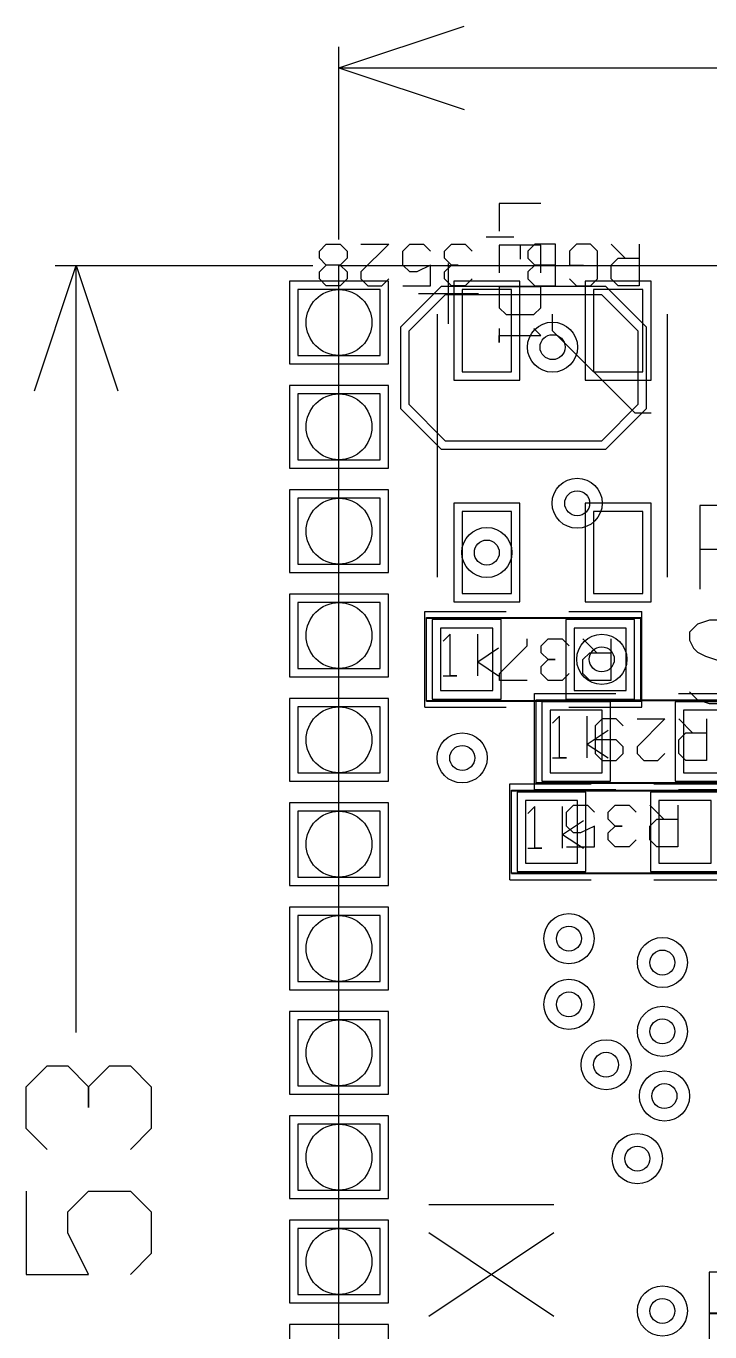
# Model space of a CAD drawing. Header units: millimetres. Extents: x 40.7 to 137.6, y 57.5 to 86.7.
# Drawn here: x 40.69 to 49.02, y 70.71 to 86.61 of the extents above; entities that cross this region are included whole.
import ezdxf

# ---------------------------------------------------------------- set-up
doc = ezdxf.new("R2010")
doc.units = ezdxf.units.MM
for name, color, linetype in [('BottomPaste', 16, 'Continuous'), ('BottomSolder', 6, 'Continuous'), ('DrillDrawing', 1, 'Continuous'), ('Mechanical1', 6, 'Continuous'), ('Mechanical13', 56, 'Continuous'), ('Mechanical15', 56, 'Continuous'), ('MultiLayer', 9, 'Continuous'), ('PadHoleLayer', 156, 'Continuous'), ('TopOverlay', 2, 'Continuous'), ('TopPaste', 8, 'Continuous'), ('TopSolder', 216, 'Continuous'), ('ViaHoleLayer', 16, 'Continuous')]:
    doc.layers.add(name, color=color, linetype=linetype)

# ---------------------------------------------------------------- blocks, each defined once
blk = doc.blocks.new('SIP20_1_27______5')
at = {"layer": 'BottomSolder'}
for p, q in [((0.502, 0.602), (-0.502, 0.602)), ((-0.502, 0.602), (-0.502, -0.602)), ((0.502, -0.602), (0.502, 0.602)), ((1.772, 0.602), (0.768, 0.602)), ((0.768, 0.602), (0.768, -0.602)), ((1.772, -0.602), (1.772, 0.602)), ((3.042, 0.602), (2.038, 0.602)), ((2.038, 0.602), (2.038, -0.602)), ((3.042, -0.602), (3.042, 0.602)), ((4.312, 0.602), (3.308, 0.602)), ((3.308, 0.602), (3.308, -0.602)), ((4.312, -0.602), (4.312, 0.602)), ((5.582, 0.602), (4.578, 0.602)), ((4.578, 0.602), (4.578, -0.602)), ((5.582, -0.602), (5.582, 0.602)), ((6.852, 0.602), (5.848, 0.602)), ((5.848, 0.602), (5.848, -0.602)), ((6.852, -0.602), (6.852, 0.602)), ((8.122, 0.602), (7.118, 0.602)), ((7.118, 0.602), (7.118, -0.602)), ((8.122, -0.602), (8.122, 0.602)), ((9.392, 0.602), (8.388, 0.602)), ((8.388, 0.602), (8.388, -0.602)), ((9.392, -0.602), (9.392, 0.602)), ((10.662, 0.602), (9.658, 0.602)), ((9.658, 0.602), (9.658, -0.602)), ((10.662, -0.602), (10.662, 0.602)), ((11.932, 0.602), (10.928, 0.602)), ((10.928, 0.602), (10.928, -0.602)), ((11.932, -0.602), (11.932, 0.602)), ((13.202, 0.602), (12.198, 0.602)), ((12.198, 0.602), (12.198, -0.602)), ((-0.502, -0.602), (0.502, -0.602)), ((0.768, -0.602), (1.772, -0.602)), ((2.038, -0.602), (3.042, -0.602)), ((3.308, -0.602), (4.312, -0.602)), ((4.578, -0.602), (5.582, -0.602)), ((5.848, -0.602), (6.852, -0.602)), ((7.118, -0.602), (8.122, -0.602)), ((8.388, -0.602), (9.392, -0.602)), ((9.658, -0.602), (10.662, -0.602)), ((10.928, -0.602), (11.932, -0.602)), ((12.198, -0.602), (13.202, -0.602))]:
    blk.add_line(p, q, dxfattribs=at)
at = {"layer": 'MultiLayer'}
for p, q in [((0.4, 0.5), (-0.4, 0.5)), ((-0.4, 0.5), (-0.4, -0.5)), ((0.4, -0.5), (0.4, 0.5)), ((1.67, 0.5), (0.87, 0.5)), ((0.87, 0.5), (0.87, -0.5)), ((1.67, -0.5), (1.67, 0.5)), ((2.94, 0.5), (2.14, 0.5)), ((2.14, 0.5), (2.14, -0.5)), ((2.94, -0.5), (2.94, 0.5)), ((4.21, 0.5), (3.41, 0.5)), ((3.41, 0.5), (3.41, -0.5)), ((4.21, -0.5), (4.21, 0.5)), ((5.48, 0.5), (4.68, 0.5)), ((4.68, 0.5), (4.68, -0.5)), ((5.48, -0.5), (5.48, 0.5)), ((6.75, 0.5), (5.95, 0.5)), ((5.95, 0.5), (5.95, -0.5)), ((6.75, -0.5), (6.75, 0.5)), ((8.02, 0.5), (7.22, 0.5)), ((7.22, 0.5), (7.22, -0.5)), ((8.02, -0.5), (8.02, 0.5)), ((9.29, 0.5), (8.49, 0.5)), ((8.49, 0.5), (8.49, -0.5)), ((9.29, -0.5), (9.29, 0.5)), ((10.56, 0.5), (9.76, 0.5)), ((9.76, 0.5), (9.76, -0.5)), ((10.56, -0.5), (10.56, 0.5)), ((11.83, 0.5), (11.03, 0.5)), ((11.03, 0.5), (11.03, -0.5)), ((11.83, -0.5), (11.83, 0.5)), ((-0.4, -0.5), (0.4, -0.5)), ((0.87, -0.5), (1.67, -0.5)), ((2.14, -0.5), (2.94, -0.5)), ((3.41, -0.5), (4.21, -0.5)), ((4.68, -0.5), (5.48, -0.5)), ((5.95, -0.5), (6.75, -0.5)), ((7.22, -0.5), (8.02, -0.5)), ((8.49, -0.5), (9.29, -0.5)), ((9.76, -0.5), (10.56, -0.5)), ((11.03, -0.5), (11.83, -0.5))]:
    blk.add_line(p, q, dxfattribs=at)
at = {"layer": 'PadHoleLayer'}
for centre in [(0, 0), (1.27, 0), (2.54, 0), (3.81, 0), (5.08, 0), (6.35, 0), (7.62, 0), (8.89, 0), (10.16, 0), (11.43, 0)]:
    blk.add_circle(centre, 0.4, dxfattribs=at)
at = {"layer": 'TopSolder'}
for p, q in [((0.502, 0.602), (-0.502, 0.602)), ((-0.502, 0.602), (-0.502, -0.602)), ((0.502, -0.602), (0.502, 0.602)), ((1.772, 0.602), (0.768, 0.602)), ((0.768, 0.602), (0.768, -0.602)), ((1.772, -0.602), (1.772, 0.602)), ((3.042, 0.602), (2.038, 0.602)), ((2.038, 0.602), (2.038, -0.602)), ((3.042, -0.602), (3.042, 0.602)), ((4.312, 0.602), (3.308, 0.602)), ((3.308, 0.602), (3.308, -0.602)), ((4.312, -0.602), (4.312, 0.602)), ((5.582, 0.602), (4.578, 0.602)), ((4.578, 0.602), (4.578, -0.602)), ((5.582, -0.602), (5.582, 0.602)), ((6.852, 0.602), (5.848, 0.602)), ((5.848, 0.602), (5.848, -0.602)), ((6.852, -0.602), (6.852, 0.602)), ((8.122, 0.602), (7.118, 0.602)), ((7.118, 0.602), (7.118, -0.602)), ((8.122, -0.602), (8.122, 0.602)), ((9.392, 0.602), (8.388, 0.602)), ((8.388, 0.602), (8.388, -0.602)), ((9.392, -0.602), (9.392, 0.602)), ((10.662, 0.602), (9.658, 0.602)), ((9.658, 0.602), (9.658, -0.602)), ((10.662, -0.602), (10.662, 0.602)), ((11.932, 0.602), (10.928, 0.602)), ((10.928, 0.602), (10.928, -0.602)), ((11.932, -0.602), (11.932, 0.602)), ((13.202, 0.602), (12.198, 0.602)), ((12.198, 0.602), (12.198, -0.602)), ((-0.502, -0.602), (0.502, -0.602)), ((0.768, -0.602), (1.772, -0.602)), ((2.038, -0.602), (3.042, -0.602)), ((3.308, -0.602), (4.312, -0.602)), ((4.578, -0.602), (5.582, -0.602)), ((5.848, -0.602), (6.852, -0.602)), ((7.118, -0.602), (8.122, -0.602)), ((8.388, -0.602), (9.392, -0.602)), ((9.658, -0.602), (10.662, -0.602)), ((10.928, -0.602), (11.932, -0.602)), ((12.198, -0.602), (13.202, -0.602))]:
    blk.add_line(p, q, dxfattribs=at)
blk = doc.blocks.new('FPC_40P_0_5_B_47')
at = {"layer": 'BottomPaste'}
for p, q in [((23.356, 2.097), (22.911, 1.653)), ((24.245, 2.097), (23.356, 2.097)), ((24.689, 1.653), (24.245, 2.097)), ((22.911, 1.653), (22.911, -0.252)), ((24.689, -0.252), (24.689, 1.653)), ((22.911, -0.252), (23.356, -0.697)), ((24.245, -0.697), (24.689, -0.252)), ((23.356, -0.697), (24.245, -0.697))]:
    blk.add_line(p, q, dxfattribs=at)
at = {"layer": 'BottomSolder'}
for p, q in [((23.305, 2.199), (22.809, 1.703)), ((24.295, 2.199), (23.305, 2.199)), ((24.791, 1.703), (24.295, 2.199)), ((22.809, 1.703), (22.809, -0.303)), ((24.791, -0.303), (24.791, 1.703)), ((22.809, -0.303), (23.305, -0.799)), ((24.295, -0.799), (24.791, -0.303)), ((23.305, -0.799), (24.295, -0.799)), ((12.292, -1.559), (11.788, -1.559)), ((12.288, -1.559), (12.288, -3.013)), ((12.792, -1.559), (12.288, -1.559)), ((12.292, -3.013), (12.292, -1.559)), ((12.792, -3.013), (12.792, -1.559))]:
    blk.add_line(p, q, dxfattribs=at)
blk = doc.blocks.new('LED_RGB3528_100')
at = {"layer": 'Mechanical13'}
for p, q in [((-1.55, -0.942), (-1.55, -1.45)), ((-0.704, -0.942), (-1.042, -0.942)), ((-1.042, -0.942), (-1.042, -1.45)), ((-0.534, -0.942), (-0.534, -1.45)), ((-0.28, -0.942), (-0.534, -0.942)), ((-0.196, -1.027), (-0.28, -0.942)), ((0.058, -0.942), (-0.026, -1.027)), ((0.058, -1.45), (0.058, -0.942)), ((-0.196, -1.365), (-0.196, -1.027)), ((-1.042, -1.196), (-0.873, -1.196)), ((-0.28, -1.45), (-0.196, -1.365)), ((-1.55, -1.45), (-1.211, -1.45)), ((-1.042, -1.45), (-0.704, -1.45)), ((-0.534, -1.45), (-0.28, -1.45)), ((-0.026, -1.45), (0.143, -1.45)), ((0.143, -1.45), (0.058, -1.45))]:
    blk.add_line(p, q, dxfattribs=at)
at = {"layer": 'Mechanical15'}
for p, q in [((-1.054, 0.254), (-0.546, 0.254)), ((-0.885, 0), (-0.885, 0.254)), ((-0.546, 0.254), (-0.546, 0)), ((-0.885, 0.085), (-1.054, -0.085)), ((-0.8, -0.085), (-0.885, 0)), ((-0.546, 0), (-0.631, -0.085)), ((-0.631, -0.085), (-0.8, -0.085)), ((-0.969, -0.254), (-1.054, -0.338)), ((-0.631, -0.254), (-0.969, -0.254)), ((-0.546, -0.338), (-0.631, -0.254)), ((-1.054, -0.338), (-1.054, -0.508)), ((-0.8, -0.592), (-0.8, -0.423)), ((-0.546, -0.508), (-0.546, -0.338)), ((-1.054, -0.508), (-0.969, -0.592)), ((-0.969, -0.592), (-0.8, -0.592)), ((-0.631, -0.592), (-0.546, -0.508)), ((-0.546, -0.762), (-1.054, -0.762)), ((-1.054, -0.762), (-1.054, -1.016)), ((-0.8, -1.016), (-0.8, -0.762)), ((-0.8, -0.762), (-0.8, -1.016)), ((-0.546, -1.016), (-0.546, -0.762)), ((-1.054, -1.016), (-0.969, -1.1)), ((-0.969, -1.1), (-0.885, -1.1)), ((-0.885, -1.1), (-0.8, -1.016)), ((-0.8, -1.016), (-0.715, -1.1)), ((-0.715, -1.1), (-0.631, -1.1)), ((-0.631, -1.1), (-0.546, -1.016)), ((-1.139, -1.27), (-1.139, -1.608)), ((-1.054, -1.862), (-0.969, -1.777)), ((-1.054, -2.031), (-1.054, -1.862)), ((-0.631, -1.777), (-0.546, -1.862)), ((-0.546, -1.862), (-0.546, -2.031)), ((-0.969, -2.116), (-1.054, -2.031)), ((-0.8, -2.031), (-0.885, -2.116)), ((-0.8, -2.031), (-0.8, -1.947)), ((-0.8, -1.947), (-0.8, -2.031)), ((-0.715, -2.116), (-0.8, -2.031)), ((-0.546, -2.031), (-0.631, -2.116)), ((-0.885, -2.116), (-0.969, -2.116)), ((-0.631, -2.116), (-0.715, -2.116)), ((-1.054, -2.37), (-0.969, -2.285)), ((-1.054, -2.539), (-1.054, -2.37)), ((-0.546, -2.285), (-0.8, -2.285)), ((-0.8, -2.285), (-0.715, -2.454)), ((-0.546, -2.624), (-0.546, -2.285)), ((-0.969, -2.624), (-1.054, -2.539)), ((-0.715, -2.539), (-0.8, -2.624)), ((-0.715, -2.454), (-0.715, -2.539)), ((-0.8, -2.624), (-0.969, -2.624)), ((-1.054, -3.132), (-1.054, -2.793)), ((-1.054, -2.793), (-0.715, -3.132)), ((-0.546, -2.878), (-0.631, -2.793)), ((-0.546, -3.047), (-0.546, -2.878)), ((-0.715, -3.132), (-0.631, -3.132)), ((-0.631, -3.132), (-0.546, -3.047)), ((-1.054, -3.385), (-0.969, -3.301)), ((-0.969, -3.301), (-0.885, -3.301)), ((-0.885, -3.301), (-0.8, -3.385)), ((-0.8, -3.385), (-0.715, -3.301)), ((-0.715, -3.301), (-0.631, -3.301)), ((-0.631, -3.301), (-0.546, -3.385)), ((-1.054, -3.555), (-1.054, -3.385)), ((-0.8, -3.385), (-0.8, -3.555)), ((-0.546, -3.385), (-0.546, -3.555)), ((-0.969, -3.639), (-1.054, -3.555)), ((-0.885, -3.639), (-0.969, -3.639)), ((-0.8, -3.555), (-0.885, -3.639)), ((-0.715, -3.639), (-0.8, -3.555)), ((-0.631, -3.639), (-0.715, -3.639)), ((-0.546, -3.555), (-0.631, -3.639))]:
    blk.add_line(p, q, dxfattribs=at)
at = {"layer": 'TopOverlay'}
for p, q in [((3, 0.6), (-0.2, 0.6)), ((1, 0.2), (1, 0.4)), ((0, -0.8), (1, 0.2)), ((0, -0.8), (-0.2, -0.8)), ((-0.45, -1.7), (-0.45, -2.433)), ((-0.084, -2.067), (-0.817, -2.067)), ((3, -2.2), (-0.2, -2.2))]:
    blk.add_line(p, q, dxfattribs=at)
at = {"layer": 'TopPaste'}
for p, q in [((0.5, 0.3), (-0.5, 0.3)), ((-0.5, 0.3), (-0.5, -0.3)), ((0.5, -0.3), (0.5, 0.3)), ((3.2, 0.3), (2.2, 0.3)), ((2.2, 0.3), (2.2, -0.3)), ((3.2, -0.3), (3.2, 0.3)), ((-0.5, -0.3), (0.5, -0.3)), ((2.2, -0.3), (3.2, -0.3)), ((0.5, -1.3), (-0.5, -1.3)), ((-0.5, -1.3), (-0.5, -1.9)), ((0.5, -1.9), (0.5, -1.3)), ((3.2, -1.3), (2.2, -1.3)), ((2.2, -1.3), (2.2, -1.9)), ((3.2, -1.9), (3.2, -1.3)), ((-0.5, -1.9), (0.5, -1.9)), ((2.2, -1.9), (3.2, -1.9))]:
    blk.add_line(p, q, dxfattribs=at)
at = {"layer": 'TopSolder'}
for p, q in [((0.602, 0.402), (-0.602, 0.402)), ((-0.602, 0.402), (-0.602, -0.402)), ((0.602, -0.402), (0.602, 0.402)), ((3.302, 0.402), (2.098, 0.402)), ((2.098, 0.402), (2.098, -0.402)), ((3.302, -0.402), (3.302, 0.402)), ((-0.602, -0.402), (0.602, -0.402)), ((2.098, -0.402), (3.302, -0.402)), ((0.602, -1.198), (-0.602, -1.198)), ((-0.602, -1.198), (-0.602, -2.002)), ((0.602, -2.002), (0.602, -1.198)), ((3.302, -1.198), (2.098, -1.198)), ((2.098, -1.198), (2.098, -2.002)), ((3.302, -2.002), (3.302, -1.198)), ((-0.602, -2.002), (0.602, -2.002)), ((2.098, -2.002), (3.302, -2.002))]:
    blk.add_line(p, q, dxfattribs=at)
blk = doc.blocks.new('0603R_102')
at = {"layer": 'Mechanical13'}
for p, q in [((-1.308, 0.508), (-1.308, -0.508)), ((1.3, 0.508), (-1.308, 0.508)), ((1.3, 0.508), (1.3, -0.508)), ((-0.775, -0.275), (-0.775, 0.233)), ((-0.775, 0.233), (-0.521, 0.233)), ((-0.521, 0.233), (-0.436, 0.148)), ((-0.183, 0.233), (-0.267, 0.148)), ((-0.013, 0.233), (-0.183, 0.233)), ((0.071, 0.148), (-0.013, 0.233)), ((0.325, 0.233), (0.241, 0.148)), ((0.495, 0.233), (0.325, 0.233)), ((0.579, 0.148), (0.495, 0.233)), ((-0.436, 0.148), (-0.436, -0.021)), ((-0.267, -0.275), (0.071, 0.064)), ((0.071, 0.064), (0.071, 0.148)), ((0.241, 0.148), (0.241, 0.064)), ((0.241, 0.064), (0.325, -0.021)), ((0.579, -0.19), (0.579, 0.148)), ((-0.521, -0.106), (-0.775, -0.106)), ((-0.606, -0.106), (-0.436, -0.275)), ((-0.436, -0.021), (-0.521, -0.106)), ((0.325, -0.021), (0.579, -0.021)), ((0.071, -0.275), (-0.267, -0.275)), ((0.241, -0.19), (0.325, -0.275)), ((0.325, -0.275), (0.495, -0.275)), ((0.495, -0.275), (0.579, -0.19)), ((1.3, -0.508), (-1.308, -0.508))]:
    blk.add_line(p, q, dxfattribs=at)
at = {"layer": 'Mechanical15'}
for p, q in [((1.3, 0.5), (-1.308, 0.5)), ((-1.308, 0.5), (-1.308, -0.5)), ((1.3, 0.5), (1.3, -0.5)), ((0.677, 0.031), (0.423, 0.2)), ((0.677, 0.2), (0.677, -0.308)), ((1.1, 0.2), (0.931, 0.2)), ((0.931, 0.2), (1.015, 0.2)), ((1.015, 0.2), (1.015, -0.308)), ((0.677, 0.031), (0.423, -0.139)), ((1.015, -0.308), (1.1, -0.223)), ((1.3, -0.5), (-1.308, -0.5))]:
    blk.add_line(p, q, dxfattribs=at)
at = {"layer": 'TopOverlay'}
for p, q in [((-0.432, 0.584), (-1.321, 0.584)), ((-1.321, 0.584), (-1.321, -0.584)), ((1.321, 0.584), (0.33, 0.584)), ((1.321, 0.584), (1.321, -0.584)), ((-0.432, -0.584), (-1.321, -0.584)), ((1.321, -0.584), (0.33, -0.584))]:
    blk.add_line(p, q, dxfattribs=at)
at = {"layer": 'TopPaste'}
for p, q in [((-1.13, 0.381), (-1.13, -0.381)), ((-0.495, 0.381), (-1.13, 0.381)), ((-0.495, -0.381), (-0.495, 0.381)), ((0.495, 0.381), (0.495, -0.381)), ((1.13, 0.381), (0.495, 0.381)), ((1.13, -0.381), (1.13, 0.381)), ((-1.13, -0.381), (-0.495, -0.381)), ((0.495, -0.381), (1.13, -0.381))]:
    blk.add_line(p, q, dxfattribs=at)
at = {"layer": 'TopSolder'}
for p, q in [((-1.232, 0.483), (-1.232, -0.483)), ((-0.394, 0.483), (-1.232, 0.483)), ((-0.394, -0.483), (-0.394, 0.483)), ((0.394, 0.483), (0.394, -0.483)), ((1.232, 0.483), (0.394, 0.483)), ((1.232, -0.483), (1.232, 0.483)), ((-1.232, -0.483), (-0.394, -0.483)), ((0.394, -0.483), (1.232, -0.483))]:
    blk.add_line(p, q, dxfattribs=at)
blk = doc.blocks.new('0603R_103')
at = {"layer": 'Mechanical13'}
for p, q in [((1.3, 0.508), (-1.308, 0.508)), ((-1.308, 0.508), (-1.308, -0.508)), ((1.3, 0.508), (1.3, -0.508)), ((-0.725, -0.325), (-0.725, 0.183)), ((-0.725, 0.183), (-0.471, 0.183)), ((-0.471, 0.183), (-0.386, 0.098)), ((-0.217, 0.098), (-0.133, 0.183)), ((-0.133, 0.183), (0.037, 0.183)), ((0.037, 0.183), (0.121, 0.098)), ((0.629, 0.183), (0.291, 0.183)), ((0.291, 0.183), (0.291, -0.071)), ((-0.386, 0.098), (-0.386, -0.071)), ((0.121, 0.014), (0.037, -0.071)), ((0.121, 0.098), (0.121, 0.014)), ((0.291, -0.071), (0.46, 0.014)), ((0.46, 0.014), (0.545, 0.014)), ((0.545, 0.014), (0.629, -0.071)), ((-0.471, -0.156), (-0.725, -0.156)), ((-0.556, -0.156), (-0.386, -0.325)), ((-0.386, -0.071), (-0.471, -0.156)), ((0.037, -0.071), (-0.048, -0.071)), ((-0.048, -0.071), (0.037, -0.071)), ((0.037, -0.071), (0.121, -0.156)), ((0.121, -0.156), (0.121, -0.24)), ((0.629, -0.071), (0.629, -0.24)), ((-0.133, -0.325), (-0.217, -0.24)), ((0.121, -0.24), (0.037, -0.325)), ((0.375, -0.325), (0.291, -0.24)), ((0.629, -0.24), (0.545, -0.325)), ((0.037, -0.325), (-0.133, -0.325)), ((0.545, -0.325), (0.375, -0.325)), ((1.3, -0.508), (-1.308, -0.508))]:
    blk.add_line(p, q, dxfattribs=at)
at = {"layer": 'Mechanical15'}
for p, q in [((-1.308, 0.5), (-1.308, -0.5)), ((1.3, 0.5), (-1.308, 0.5)), ((1.3, 0.5), (1.3, -0.5)), ((0.677, 0.031), (0.423, 0.2)), ((0.677, 0.2), (0.677, -0.308)), ((1.1, 0.2), (0.931, 0.2)), ((0.931, 0.2), (1.015, 0.2)), ((1.015, 0.2), (1.015, -0.308)), ((0.677, 0.031), (0.423, -0.139)), ((1.015, -0.308), (1.1, -0.223)), ((1.3, -0.5), (-1.308, -0.5))]:
    blk.add_line(p, q, dxfattribs=at)
at = {"layer": 'TopOverlay'}
for p, q in [((-1.321, 0.584), (-1.321, -0.584)), ((-0.432, 0.584), (-1.321, 0.584)), ((1.321, 0.584), (0.33, 0.584)), ((1.321, 0.584), (1.321, -0.584)), ((-0.432, -0.584), (-1.321, -0.584)), ((1.321, -0.584), (0.33, -0.584))]:
    blk.add_line(p, q, dxfattribs=at)
at = {"layer": 'TopPaste'}
for p, q in [((-1.13, 0.381), (-1.13, -0.381)), ((-0.495, 0.381), (-1.13, 0.381)), ((-0.495, -0.381), (-0.495, 0.381)), ((0.495, 0.381), (0.495, -0.381)), ((1.13, 0.381), (0.495, 0.381)), ((1.13, -0.381), (1.13, 0.381)), ((-1.13, -0.381), (-0.495, -0.381)), ((0.495, -0.381), (1.13, -0.381))]:
    blk.add_line(p, q, dxfattribs=at)
at = {"layer": 'TopSolder'}
for p, q in [((-1.232, 0.483), (-1.232, -0.483)), ((-0.394, 0.483), (-1.232, 0.483)), ((-0.394, -0.483), (-0.394, 0.483)), ((0.394, 0.483), (0.394, -0.483)), ((1.232, 0.483), (0.394, 0.483)), ((1.232, -0.483), (1.232, 0.483)), ((-1.232, -0.483), (-0.394, -0.483)), ((0.394, -0.483), (1.232, -0.483))]:
    blk.add_line(p, q, dxfattribs=at)
blk = doc.blocks.new('0603R_104')
at = {"layer": 'Mechanical13'}
for p, q in [((-1.308, 0.508), (-1.308, -0.508)), ((1.3, 0.508), (-1.308, 0.508)), ((1.3, 0.508), (1.3, -0.508)), ((-0.942, -0.25), (-0.942, 0.258)), ((-0.942, 0.258), (-0.688, 0.258)), ((-0.688, 0.258), (-0.603, 0.173)), ((-0.603, 0.173), (-0.603, 0.004)), ((-0.434, 0.173), (-0.349, 0.258)), ((-0.349, 0.258), (-0.18, 0.258)), ((-0.18, 0.258), (-0.095, 0.173)), ((-0.095, 0.173), (-0.095, 0.089)), ((0.074, 0.258), (0.413, 0.258)), ((0.413, 0.173), (0.074, -0.165)), ((0.413, 0.258), (0.413, 0.173)), ((-0.603, 0.004), (-0.688, -0.081)), ((-0.18, 0.004), (-0.264, 0.004)), ((-0.264, 0.004), (-0.18, 0.004)), ((-0.095, 0.089), (-0.18, 0.004)), ((-0.18, 0.004), (-0.095, -0.081)), ((-0.688, -0.081), (-0.942, -0.081)), ((-0.772, -0.081), (-0.603, -0.25)), ((-0.095, -0.081), (-0.095, -0.165)), ((-0.349, -0.25), (-0.434, -0.165)), ((-0.18, -0.25), (-0.349, -0.25)), ((-0.095, -0.165), (-0.18, -0.25)), ((0.074, -0.165), (0.074, -0.25)), ((1.3, -0.508), (-1.308, -0.508))]:
    blk.add_line(p, q, dxfattribs=at)
at = {"layer": 'Mechanical15'}
for p, q in [((1.3, 0.5), (-1.308, 0.5)), ((-1.308, 0.5), (-1.308, -0.5)), ((1.3, 0.5), (1.3, -0.5)), ((0.677, 0.031), (0.423, 0.2)), ((0.677, 0.2), (0.677, -0.308)), ((1.1, 0.2), (0.931, 0.2)), ((0.931, 0.2), (1.015, 0.2)), ((1.015, 0.2), (1.015, -0.308)), ((0.677, 0.031), (0.423, -0.139)), ((1.015, -0.308), (1.1, -0.223)), ((1.3, -0.5), (-1.308, -0.5))]:
    blk.add_line(p, q, dxfattribs=at)
at = {"layer": 'TopOverlay'}
for p, q in [((-0.432, 0.584), (-1.321, 0.584)), ((-1.321, 0.584), (-1.321, -0.584)), ((1.321, 0.584), (0.33, 0.584)), ((1.321, 0.584), (1.321, -0.584)), ((-0.432, -0.584), (-1.321, -0.584)), ((1.321, -0.584), (0.33, -0.584))]:
    blk.add_line(p, q, dxfattribs=at)
at = {"layer": 'TopPaste'}
for p, q in [((-1.13, 0.381), (-1.13, -0.381)), ((-0.495, 0.381), (-1.13, 0.381)), ((-0.495, -0.381), (-0.495, 0.381)), ((0.495, 0.381), (0.495, -0.381)), ((1.13, 0.381), (0.495, 0.381)), ((1.13, -0.381), (1.13, 0.381)), ((-1.13, -0.381), (-0.495, -0.381)), ((0.495, -0.381), (1.13, -0.381))]:
    blk.add_line(p, q, dxfattribs=at)
at = {"layer": 'TopSolder'}
for p, q in [((-1.232, 0.483), (-1.232, -0.483)), ((-0.394, 0.483), (-1.232, 0.483)), ((-0.394, -0.483), (-0.394, 0.483)), ((0.394, 0.483), (0.394, -0.483)), ((1.232, 0.483), (0.394, 0.483)), ((1.232, -0.483), (1.232, 0.483)), ((-1.232, -0.483), (-0.394, -0.483)), ((0.394, -0.483), (1.232, -0.483))]:
    blk.add_line(p, q, dxfattribs=at)

msp = doc.modelspace()

# ---------------------------------------------------------------- linework, layer by layer
at = {"layer": 'DrillDrawing'}
for centre in [(47.1, 82.7), (47.4, 80.8), (46.3, 80.2), (47.7, 78.9), (46, 77.7), (47.3, 75.5), (48.438, 75.209), (47.3, 74.7), (48.438, 74.371), (47.752, 73.965), (48.463, 73.584), (48.133, 72.822), (48.438, 70.968)]:
    msp.add_circle(centre, 0.152, dxfattribs=at)
at = {"layer": 'Mechanical1'}
for p, q in [((44.5, 83.693), (88.207, 83.693)), ((44.5, 58.166), (44.5, 83.693))]:
    msp.add_line(p, q, dxfattribs=at)
at = {"layer": 'MultiLayer'}
for centre in [(47.1, 82.7), (47.4, 80.8), (46.3, 80.2), (47.7, 78.9), (46, 77.7), (47.3, 75.5), (48.438, 75.209), (47.3, 74.7), (48.438, 74.371), (47.752, 73.965), (48.463, 73.584), (48.133, 72.822), (48.438, 70.968)]:
    msp.add_circle(centre, 0.305, dxfattribs=at)
at = {"layer": 'TopOverlay'}
for p, q in [((44.5, 86.1), (46.024, 86.608)), ((44.5, 84.01), (44.5, 86.354)), ((44.5, 86.1), (62.586, 86.1)), ((44.5, 86.1), (46.024, 85.592)), ((40.792, 82.169), (41.3, 83.693)), ((41.046, 83.693), (44.182, 83.693)), ((41.3, 74.357), (41.3, 83.693)), ((41.3, 83.693), (41.808, 82.169)), ((49.33, 80.772), (48.895, 80.772)), ((48.895, 80.772), (48.895, 79.756)), ((48.895, 80.24), (49.33, 80.24)), ((48.865, 79.326), (48.768, 79.23)), ((49.01, 79.375), (48.865, 79.326)), ((49.203, 79.375), (49.01, 79.375)), ((48.768, 79.23), (48.768, 79.133)), ((48.768, 79.133), (48.816, 79.036)), ((48.816, 79.036), (48.865, 78.988)), ((48.865, 78.988), (48.961, 78.939)), ((48.961, 78.939), (49.252, 78.843)), ((48.865, 78.407), (48.768, 78.504)), ((49.01, 78.359), (48.865, 78.407)), ((49.203, 78.359), (49.01, 78.359)), ((40.691, 73.697), (40.945, 73.951)), ((40.945, 73.951), (41.198, 73.951)), ((41.198, 73.951), (41.452, 73.697)), ((41.452, 73.697), (41.706, 73.951)), ((41.706, 73.951), (41.96, 73.951)), ((41.96, 73.951), (42.214, 73.697)), ((40.691, 73.189), (40.691, 73.697)), ((41.452, 73.697), (41.452, 73.443)), ((41.452, 73.443), (41.452, 73.697)), ((42.214, 73.697), (42.214, 73.189)), ((40.945, 72.935), (40.691, 73.189)), ((42.214, 73.189), (41.96, 72.935)), ((40.691, 72.427), (40.691, 71.412)), ((41.198, 72.174), (41.452, 72.427)), ((41.452, 72.427), (41.96, 72.427)), ((41.96, 72.427), (42.214, 72.174)), ((41.198, 71.92), (41.198, 72.174)), ((42.214, 72.174), (42.214, 71.666)), ((45.593, 72.262), (47.117, 72.262)), ((41.452, 71.412), (41.198, 71.92)), ((45.593, 70.905), (47.117, 71.921)), ((45.593, 71.921), (47.117, 70.905)), ((42.214, 71.666), (41.96, 71.412)), ((40.691, 71.412), (41.452, 71.412))]:
    msp.add_line(p, q, dxfattribs=at)
at = {"layer": 'ViaHoleLayer'}
for centre in [(47.1, 82.7), (47.4, 80.8), (46.3, 80.2), (47.7, 78.9), (46, 77.7), (47.3, 75.5), (48.438, 75.209), (47.3, 74.7), (48.438, 74.371), (47.752, 73.965), (48.463, 73.584), (48.133, 72.822), (48.438, 70.968)]:
    msp.add_circle(centre, 0.152, dxfattribs=at)

# ---------------------------------------------------------------- block references
for name, p, rotation in [('LED_RGB3528_100', (47.9, 82.9), 270), ('SIP20_1_27______5', (44.5, 83), 270), ('FPC_40P_0_5_B_47', (47.447, 58.649), 90), ('0603R_104', (46.867, 78.9), 180), ('0603R_102', (48.2, 77.9), 180), ('0603R_103', (47.9, 76.8), 180)]:
    msp.add_blockref(name, p, dxfattribs=dict(rotation=rotation))

doc.saveas('drawing.dxf')
